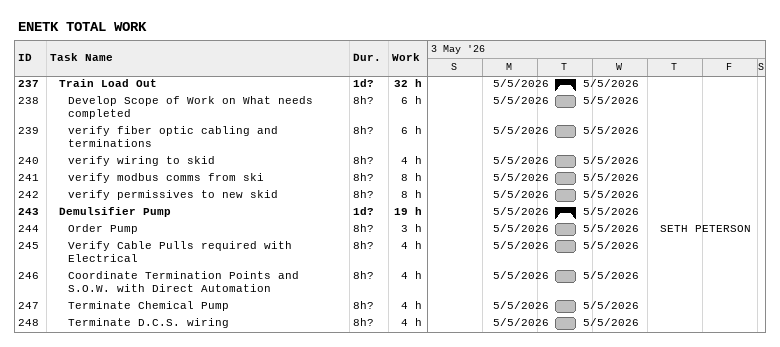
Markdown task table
ENETK TOTAL WORK

| ID | Level | Task | Duration | Start | Finish | Resources | Work (h) |
|---|---|---|---|---|---|---|---|
| 237 | 2 | **Train Load Out** | 1d? | 2026-05-05 | 2026-05-05 |  | 32 |
| 238 | 3 | Develop Scope of Work on What needs completed | 8h? | 2026-05-05 | 2026-05-05 |  | 6 |
| 239 | 3 | verify fiber optic cabling and terminations | 8h? | 2026-05-05 | 2026-05-05 |  | 6 |
| 240 | 3 | verify wiring to skid | 8h? | 2026-05-05 | 2026-05-05 |  | 4 |
| 241 | 3 | verify modbus comms from ski | 8h? | 2026-05-05 | 2026-05-05 |  | 8 |
| 242 | 3 | verify permissives to new skid | 8h? | 2026-05-05 | 2026-05-05 |  | 8 |
| 243 | 2 | **Demulsifier Pump** | 1d? | 2026-05-05 | 2026-05-05 |  | 19 |
| 244 | 3 | Order Pump | 8h? | 2026-05-05 | 2026-05-05 | SETH PETERSON | 3 |
| 245 | 3 | Verify Cable Pulls required with Electrical | 8h? | 2026-05-05 | 2026-05-05 |  | 4 |
| 246 | 3 | Coordinate Termination Points and S.O.W. with Direct Automation | 8h? | 2026-05-05 | 2026-05-05 |  | 4 |
| 247 | 3 | Terminate Chemical Pump | 8h? | 2026-05-05 | 2026-05-05 |  | 4 |
| 248 | 3 | Terminate D.C.S. wiring | 8h? | 2026-05-05 | 2026-05-05 |  | 4 |
